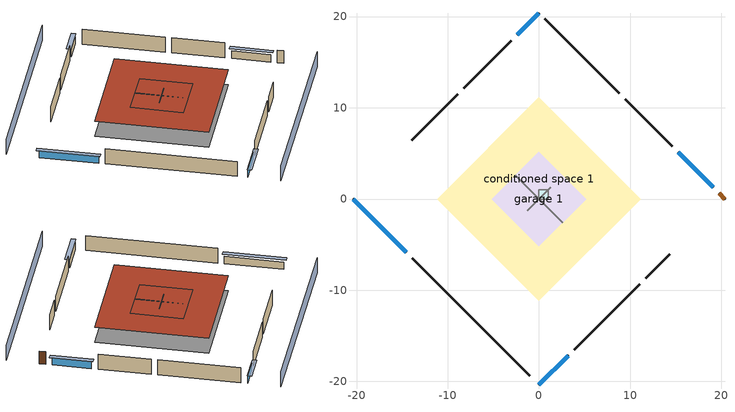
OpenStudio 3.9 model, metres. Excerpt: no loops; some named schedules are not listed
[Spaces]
garage 1
 floor foundation (Slab1 construction): -5.17,0 0,5.17 5.17,0 0,-5.17 z0
 wall outside (Wall1 construction): -3.06,17.33 -8.23,12.16 z0:2.44
 wall outside (Wall2 construction): 14.62,5.77 9.44,10.94 z0:2.44
 wall outside (Wall9 construction): 11.72,-8.67 14.3,-6.08 z0:2.44
 wall to conditioned space 1 (Wall5 construction Reversed): -2.59,2.59 2.59,-2.59 z0:2.44
 wall to conditioned space 1 (Wall6 construction Reversed): -1.29,-1.29 1.29,1.29 z0:2.44
 roof outside (Roof1 construction): 0,5.17 -5.17,0 0,-5.17 5.17,0 z2.44
conditioned space 1
 floor foundation (Slab2 construction): -11.15,0 0,11.15 11.15,0 0,-11.15 z0
 wall outside (Wall3 construction): -13.92,-6.47 -1,-19.38 z0:2.44
 wall outside (Wall4 construction): -8.89,11.5 -13.94,6.45 z0:2.44
 wall outside (Wall7 construction): 8.79,11.6 0.66,19.73 z0:2.44
 wall outside (Wall8 construction): 3.89,-16.5 11.06,-9.33 z0:2.44
 wall outside (AdiabaticWallConstruction): -20.39,0 -14.57,-5.81 / 0,-20.39 3.23,-17.15 z0:1.19; 0,20.39 -2.4,17.99 z0:1.13; 19.08,1.3 15.27,5.11 z0:1.22
 wall outside (AdiabaticWallConstruction 1): 20.39,0 19.74,0.65 z0:2.03
 window (WindowConstruction): -20.39,0 -14.57,-5.81 z0:1.19
 window (WindowConstruction 1): 0,20.39 -2.4,17.99 z0:1.13
 window (WindowConstruction 2): 19.08,1.3 15.27,5.11 z0:1.22
 window (WindowConstruction 3): 0,-20.39 3.23,-17.15 z0:1.19
 door (Door): 20.39,0 19.74,0.65 z0:2.03
 roof outside (Roof2 construction): 0,11.15 -11.15,0 0,-11.15 11.15,0 z2.44
furnace airloop ret air space
 floor adiabatic (AdiabaticConst): 0,0 0,1 1,1 1,0 z0
 wall adiabatic (AdiabaticConst): 0,1 0,0 1,0 1,1 0,1 z0:1
 ceiling adiabatic (AdiabaticConst): 1,0 1,1 0,1 0,0 z1
shading: 3.23,-23.62 23.62,-3.23 / -3.23,23.62 -23.62,3.23 z0:2.44; -14.36,-6.03 -20.6,0.22 -21.03,-0.22 -14.79,-6.46 z1.49; -2.62,17.77 0.22,20.6 -0.22,21.03 -3.05,18.2 z1.43; 15.06,5.33 19.3,1.09 19.73,1.52 15.49,5.76 z1.52; 3.45,-16.94 -0.22,-20.6 0.22,-21.03 3.88,-17.37 z1.49
[Site]
Portland Intl Arpt_OR: Latitude {deg}=45.59; Longitude {deg}=-122.6; Time Zone {hr}=-8; Elevation {m}=33; Terrain=Suburbs; Keep Site Location Information=Yes
[Site:GroundTemperature:Shallow]
10.2558, 8.96328, 8.85977, 9.47314, 11.9355, 14.3863, 16.5111, 17.8571, 17.9714, 16.8767, 14.8061, 12.4304
[Site:WaterMainsTemperature]
Calculation Method=Schedule; Temperature Schedule=mains temperature schedule
[Building]
Building 1
[Material] Roughness=Rough
Name | Thickness {m} | Conductivity {W/m-K} | Density {kg/m3} | Specific Heat {J/kg-K} | Thermal Absorptance | Solar Absorptance | Visible Absorptance
asphalt or fiberglass shingles | 0.00635 | 0.162714 | 1121.4 | 1465.45 | 0.9 | 0.85 | 0.85
roof rigid ins | 0.00254769 | 0.029427 | 32.04 | 1214.23 | 0.9 | 0.7 | 0.7
osb sheathing 0.5 in. | 0.0127 | 0.115458 | 512.64 | 1214.23 | 0.9 | 0.6 | 0.6
roof rigid ins 1 | 0.103632 | 0.029427 | 32.04 | 1214.23 | 0.9 | 0.7 | 0.7
osb sheathing 0.75 in. | 0.01905 | 0.115458 | 512.64 | 1214.23 | 0.9 | 0.7 | 0.7
roof stud and cavity | 0.2032 | 0.0828465 | 78.34581 | 1123.46 | 0.9 | 0.7 | 0.7
gypsum board | 0.0127 | 0.160291 | 801 | 837.4 | 0.9 | 0.6 | 0.6
wood siding | 0.0254 | 0.102417 | 544.68 | 1172.36 | 0.9 | 0.85 | 0.85
osb sheathing 0.5 in. 1 | 0.0127 | 0.115458 | 512.64 | 1214.23 | 0.9 | 0.7 | 0.7
wall stud and cavity | 0.1397 | 0.727959 | 139.0536 | 1170.24 | 0.9 | 0.6 | 0.6
wall stud and cavity 1 | 0.1397 | 0.550994 | 139.0536 | 1170.24 | 0.9 | 0.7 | 0.7
osb sheathing 0.5 in. 2; osb sheathing 0.5 in. 3 | 0.0127 | 0.115458 | 512.64 | 1214.23
wall stud and cavity 2 | 0.1397 | 0.335416 | 139.0536 | 1170.24 | 0.9 | 0.7 | 0.7
concrete 4.0 in. | 0.1016 | 1.803125 | 2242.8 | 837.4 | 0.9 | 0.7 | 0.7
floor covering | 0.0127 | 0.0450781 | 54.468 | 1339.84 | 0.9 | 0.9 | 0.9
wood siding 1; wood siding 2 | 0.0254 | 0.102417 | 544.68 | 1172.36
wall rigid ins | 0.512978 | 0.029427 | 32.04 | 1214.23 | 0.9 | 0.7 | 0.7
wall stud and cavity 3 | 0.0889 | 0.380278 | 52.3479 | 1209.89 | 0.9 | 0.7 | 0.7
door material | 0.04445 | 0.0612267 | 512.64 | 1214.23 | 0.9 | 0.7 | 0.7
wall stud and cavity 4 | 0.0889 | 0.391764 | 83.0341 | 1211.67 | 0.9 | 0.7 | 0.7
furniture material conditioned space 1; furniture material garage 1 | 0.1524 | 0.115458 | 640.8 | 1214.23 | 0.9 | 0.6 | 0.6
[Construction]
Roof1 construction: asphalt or fiberglass shingles, roof rigid ins, osb sheathing 0.5 in.
Roof2 construction: asphalt or fiberglass shingles, roof rigid ins 1, osb sheathing 0.75 in., roof stud and cavity, gypsum board
Wall1 construction; Wall2 construction: wood siding, osb sheathing 0.5 in. 1, wall stud and cavity
Wall3 construction; Wall4 construction: wood siding, osb sheathing 0.5 in. 1, wall stud and cavity 1, gypsum board
Wall5 construction Reversed: gypsum board, wall stud and cavity 2, osb sheathing 0.5 in. 2
Wall6 construction Reversed: gypsum board, wall stud and cavity 2, osb sheathing 0.5 in. 3
Wall7 construction; Wall8 construction: wood siding, osb sheathing 0.5 in. 3, wall stud and cavity 1, gypsum board
Wall9 construction: wood siding, osb sheathing 0.5 in. 3, wall stud and cavity
Slab1 construction: concrete 4.0 in.
Slab2 construction: concrete 4.0 in., floor covering
WindowConstruction; WindowConstruction 1; WindowConstruction 2; WindowConstruction 3: WindowMaterial
AdiabaticWallConstruction: wood siding 1, wall rigid ins, wall stud and cavity 3, gypsum board
Door: door material
AdiabaticWallConstruction 1: wood siding 2, wall rigid ins, wall stud and cavity 3, gypsum board
PartitionWallConstruction: gypsum board, wall stud and cavity 4, gypsum board
furniture construction conditioned space 1: furniture material conditioned space 1
furniture construction garage 1: furniture material garage 1
AdiabaticConst: Adiabatic
[WindowMaterial:SimpleGlazingSystem]
WindowMaterial: U-Factor {W/m2-K}=2.66866; Solar Heat Gain Coefficient=0.54
[Material:NoMass]
Adiabatic: Roughness=Rough; Thermal Resistance {m2-K/W}=176.1
[ThermalZone] Multiplier=1; Use Ideal Air Loads=No
Name | Volume {m3} | Thermostat
conditioned space | 606.66 | conditioned space temperature setpoint
garage | 130.484
furnace airloop ret air zone | 1
[Sizing:Zone] Zone Cooling Design Supply Air Temperature Input Method=SupplyAirTemperature; Zone Cooling Design Supply Air Temperature {C}=14; Zone Cooling Design Supply Air Temperature Difference {deltaC}=11.11; Zone Heating Design Supply Air Temperature Input Method=SupplyAirTemperature; Zone Heating Design Supply Air Temperature {C}=40; Zone Heating Design Supply Air Temperature Difference {deltaC}=11.11; Zone Cooling Design Supply Air Humidity Ratio {kg-H2O/kg-air}=0.0085; Zone Heating Design Supply Air Humidity Ratio {kg-H2O/kg-air}=0.008; Cooling Design Air Flow Method=DesignDay; Heating Design Air Flow Method=DesignDay; Account for Dedicated Outdoor Air System=No; Dedicated Outdoor Air System Control Strategy=NeutralSupplyAir; Dedicated Outdoor Air Low Setpoint Temperature for Design {C}=autosize; Dedicated Outdoor Air High Setpoint Temperature for Design {C}=autosize; Zone Load Sizing Method=Sensible Load Only No Latent Load; Zone Latent Cooling Design Supply Air Humidity Ratio Input Method=HumidityRatioDifference; Zone Cooling Design Supply Air Humidity Ratio Difference {kgWater/kgDryAir}=0.005; Zone Latent Heating Design Supply Air Humidity Ratio Input Method=HumidityRatioDifference; Zone Humidification Design Supply Air Humidity Ratio Difference {kgWater/kgDryAir}=0.005; Sizing Option=Coincident
garage; furnace airloop ret air zone
[Space]
Name | Thermal Zone | Volume {m3}
conditioned space 1 | conditioned space | 606.66
garage 1 | garage | 130.484
furnace airloop ret air space | furnace airloop ret air zone
[ThermostatSetpoint:DualSetpoint]
conditioned space temperature setpoint: Heating Setpoint Temperature Schedule=heating setpoint; Cooling Setpoint Temperature Schedule=cooling setpoint; Temperature Difference Between Cutout And Setpoint {deltaC}=0
[Foundation:Kiva] Wall Height Above Grade {m}=0.1016; Wall Depth Below Slab {m}=0.2032
Name | Initial Indoor Air Temperature {C}
Foundation Kiva 1 | 13.4258
Foundation Kiva 2 | 17.7778
[Foundation:Kiva:Settings]
Soil Conductivity {W/m-K}=1.9041; Soil Density {kg/m3}=1842.3; Soil Specific Heat {J/kg-K}=418.7; Ground Solar Absorptivity=0.9; Ground Thermal Absorptivity=0.9; Ground Surface Roughness {m}=0.03; Far-Field Width {m}=40; Deep-Ground Boundary Condition=ZeroFlux; Deep-Ground Depth {m}=40; Minimum Cell Dimension {m}=0.2; Maximum Cell Growth Coefficient=3; Simulation Timestep=Timestep
[SurfaceProperty:ExposedFoundationPerimeter] Exposed Perimeter Calculation Method=TotalExposedPerimeter
Name | Total Exposed Perimeter {m}
Slab1 | 18.288
Slab2 | 58.30824
[SurfaceProperty:IncidentSolarMultiplier] Incident Solar Multiplier=1; Incident Solar Multiplier Schedule=trans schedule winter=0.85 summer=0.7
Window1; Window2; Window3; Window4
[InternalMass:Definition] Design Level Calculation Method=SurfaceArea
Name | Construction | Surface Area {m2}
partition wall mass | PartitionWallConstruction | 248.794
furniture mass conditioned space 1 | furniture construction conditioned space 1 | 99.51774
furniture mass garage 1 | furniture construction garage 1 | 5.35122
[InternalMass] Multiplier=1
Name | Internal Mass Definition | Space or SpaceType
partition wall mass | partition wall mass | conditioned space 1
furniture mass conditioned space 1 | furniture mass conditioned space 1 | conditioned space 1
furniture mass garage 1 | furniture mass garage 1 | garage 1
[EnergyManagementSystem:Sensor]
Name | Output Variable or Output Meter Index Key | Output Variable or Output Meter
water_heater_T_set | water heater setpoint | Schedule Value
out_pb_s |  | Site Outdoor Air Barometric Pressure
out_wt_s |  | Site Outdoor Air Humidity Ratio
site_vw_s |  | Site Wind Speed
cool_season | cooling season schedule | Schedule Value
furnace_airloop_AH_MFR_s | Node 5 | System Node Mass Flow Rate
furnace_airloop_AH_VFR_s | Node 5 | System Node Current Density Volume Flow Rate
furnace_airloop_AH_Tout_s | Node 5 | System Node Temperature
furnace_airloop_AH_Wout_s | Node 5 | System Node Humidity Ratio
furnace_airloop_RA_T_s | Node 8 | System Node Temperature
furnace_airloop_Ra_W_s | Node 8 | System Node Humidity Ratio
furnace_airloop_0_DZ_T_s | garage | Zone Air Temperature
furnace_airloop_0_DZ_W_s | garage | Zone Mean Air Humidity Ratio
natural_vent_s | natural vent schedule | Schedule Value
htg_sp_s | heating setpoint | Schedule Value
clg_sp_s | cooling setpoint | Schedule Value
mech_vent_range_fan_0_sch_s | mech vent range fan 0 schedule | Schedule Value
mech_vent_bath_fan_0_sch_s | mech vent bath fan 0 schedule | Schedule Value
clothes_dryer_exhaust_0_sch_s | clothes_dryer | Schedule Value
htg_load_cond |  | Heating:EnergyTransfer:Zone:CONDITIONED SPACE
clg_load_cond |  | Cooling:EnergyTransfer:Zone:CONDITIONED SPACE
htg_load_duct |  | Heating:EnergyTransfer:Zone:FURNACE AIRLOOP RET AIR ZONE
clg_load_duct |  | Cooling:EnergyTransfer:Zone:FURNACE AIRLOOP RET AIR ZONE
s_conv | Roof2 | Surface Inside Face Convection Heat Gain Energy
s_ig | Roof2 | Surface Inside Face Internal Gains Radiation Heat Gain Energy
s_sol | Roof2 | Surface Inside Face Solar Radiation Heat Gain Energy
s_lgt | Roof2 | Surface Inside Face Lights Radiation Heat Gain Energy
s_surf | Roof2 | Surface Inside Face Net Surface Thermal Radiation Heat Gain Energy
s_conv_1 | Slab2 | Surface Inside Face Convection Heat Gain Energy
s_ig_1 | Slab2 | Surface Inside Face Internal Gains Radiation Heat Gain Energy
s_sol_1 | Slab2 | Surface Inside Face Solar Radiation Heat Gain Energy
s_lgt_1 | Slab2 | Surface Inside Face Lights Radiation Heat Gain Energy
s_surf_1 | Slab2 | Surface Inside Face Net Surface Thermal Radiation Heat Gain Energy
ss_sol | Door1 | Surface Inside Face Solar Radiation Heat Gain Energy
ss_lgt | Door1 | Surface Inside Face Lights Radiation Heat Gain Energy
ss_conv | Door1 | Surface Inside Face Convection Heat Gain Energy
ss_ig | Door1 | Surface Inside Face Internal Gains Radiation Heat Gain Energy
ss_surf | Door1 | Surface Inside Face Net Surface Thermal Radiation Heat Gain Energy
ss_conv_1 | Window1 | Surface Inside Face Convection Heat Gain Energy
ss_ig_1 | Window1 | Surface Inside Face Internal Gains Radiation Heat Gain Energy
ss_surf_1 | Window1 | Surface Inside Face Net Surface Thermal Radiation Heat Gain Energy
ss_trans_in | Window1 | Surface Window Transmitted Solar Radiation Rate
ss_back_out | Window1 | Surface Window Shortwave from Zone Back Out Window Heat Transfer Rate
ss_trans_out | Window1 | Surface Inside Face Initial Transmitted Diffuse Transmitted Out Window Solar Radiation Rate
ss_conv_2 | Window2 | Surface Inside Face Convection Heat Gain Energy
ss_ig_2 | Window2 | Surface Inside Face Internal Gains Radiation Heat Gain Energy
ss_surf_2 | Window2 | Surface Inside Face Net Surface Thermal Radiation Heat Gain Energy
ss_trans_in_1 | Window2 | Surface Window Transmitted Solar Radiation Rate
ss_back_out_1 | Window2 | Surface Window Shortwave from Zone Back Out Window Heat Transfer Rate
ss_trans_out_1 | Window2 | Surface Inside Face Initial Transmitted Diffuse Transmitted Out Window Solar Radiation Rate
ss_conv_3 | Window3 | Surface Inside Face Convection Heat Gain Energy
ss_ig_3 | Window3 | Surface Inside Face Internal Gains Radiation Heat Gain Energy
ss_surf_3 | Window3 | Surface Inside Face Net Surface Thermal Radiation Heat Gain Energy
ss_trans_in_2 | Window3 | Surface Window Transmitted Solar Radiation Rate
ss_back_out_2 | Window3 | Surface Window Shortwave from Zone Back Out Window Heat Transfer Rate
ss_trans_out_2 | Window3 | Surface Inside Face Initial Transmitted Diffuse Transmitted Out Window Solar Radiation Rate
ss_conv_4 | Window4 | Surface Inside Face Convection Heat Gain Energy
ss_ig_4 | Window4 | Surface Inside Face Internal Gains Radiation Heat Gain Energy
ss_surf_4 | Window4 | Surface Inside Face Net Surface Thermal Radiation Heat Gain Energy
ss_trans_in_3 | Window4 | Surface Window Transmitted Solar Radiation Rate
ss_back_out_3 | Window4 | Surface Window Shortwave from Zone Back Out Window Heat Transfer Rate
ss_trans_out_3 | Window4 | Surface Inside Face Initial Transmitted Diffuse Transmitted Out Window Solar Radiation Rate
s_conv_2 | Wall3 | Surface Inside Face Convection Heat Gain Energy
s_ig_2 | Wall3 | Surface Inside Face Internal Gains Radiation Heat Gain Energy
s_sol_2 | Wall3 | Surface Inside Face Solar Radiation Heat Gain Energy
s_lgt_2 | Wall3 | Surface Inside Face Lights Radiation Heat Gain Energy
s_surf_2 | Wall3 | Surface Inside Face Net Surface Thermal Radiation Heat Gain Energy
s_conv_3 | Wall4 | Surface Inside Face Convection Heat Gain Energy
s_ig_3 | Wall4 | Surface Inside Face Internal Gains Radiation Heat Gain Energy
s_sol_3 | Wall4 | Surface Inside Face Solar Radiation Heat Gain Energy
s_lgt_3 | Wall4 | Surface Inside Face Lights Radiation Heat Gain Energy
s_surf_3 | Wall4 | Surface Inside Face Net Surface Thermal Radiation Heat Gain Energy
s_conv_4 | Wall5 | Surface Inside Face Convection Heat Gain Energy
s_ig_4 | Wall5 | Surface Inside Face Internal Gains Radiation Heat Gain Energy
s_sol_4 | Wall5 | Surface Inside Face Solar Radiation Heat Gain Energy
s_lgt_4 | Wall5 | Surface Inside Face Lights Radiation Heat Gain Energy
s_surf_4 | Wall5 | Surface Inside Face Net Surface Thermal Radiation Heat Gain Energy
s_conv_5 | Wall6 | Surface Inside Face Convection Heat Gain Energy
s_ig_5 | Wall6 | Surface Inside Face Internal Gains Radiation Heat Gain Energy
s_sol_5 | Wall6 | Surface Inside Face Solar Radiation Heat Gain Energy
s_lgt_5 | Wall6 | Surface Inside Face Lights Radiation Heat Gain Energy
s_surf_5 | Wall6 | Surface Inside Face Net Surface Thermal Radiation Heat Gain Energy
s_conv_6 | Wall7 | Surface Inside Face Convection Heat Gain Energy
s_ig_6 | Wall7 | Surface Inside Face Internal Gains Radiation Heat Gain Energy
s_sol_6 | Wall7 | Surface Inside Face Solar Radiation Heat Gain Energy
s_lgt_6 | Wall7 | Surface Inside Face Lights Radiation Heat Gain Energy
s_surf_6 | Wall7 | Surface Inside Face Net Surface Thermal Radiation Heat Gain Energy
s_conv_7 | Wall8 | Surface Inside Face Convection Heat Gain Energy
s_ig_7 | Wall8 | Surface Inside Face Internal Gains Radiation Heat Gain Energy
s_sol_7 | Wall8 | Surface Inside Face Solar Radiation Heat Gain Energy
s_lgt_7 | Wall8 | Surface Inside Face Lights Radiation Heat Gain Energy
s_surf_7 | Wall8 | Surface Inside Face Net Surface Thermal Radiation Heat Gain Energy
im_conv | furniture mass conditioned space 1 | Surface Inside Face Convection Heat Gain Energy
im_ig | furniture mass conditioned space 1 | Surface Inside Face Internal Gains Radiation Heat Gain Energy
im_sol | furniture mass conditioned space 1 | Surface Inside Face Solar Radiation Heat Gain Energy
im_lgt | furniture mass conditioned space 1 | Surface Inside Face Lights Radiation Heat Gain Energy
im_surf | furniture mass conditioned space 1 | Surface Inside Face Net Surface Thermal Radiation Heat Gain Energy
im_conv_1 | partition wall mass | Surface Inside Face Convection Heat Gain Energy
im_ig_1 | partition wall mass | Surface Inside Face Internal Gains Radiation Heat Gain Energy
im_sol_1 | partition wall mass | Surface Inside Face Solar Radiation Heat Gain Energy
im_lgt_1 | partition wall mass | Surface Inside Face Lights Radiation Heat Gain Energy
im_surf_1 | partition wall mass | Surface Inside Face Net Surface Thermal Radiation Heat Gain Energy
airflow_gain | infil flow | Infiltration Sensible Heat Gain Energy
airflow_loss | infil flow | Infiltration Sensible Heat Loss Energy
airflow_gain_1 | natural vent flow | Infiltration Sensible Heat Gain Energy
airflow_loss_1 | natural vent flow | Infiltration Sensible Heat Loss Energy
airflow_gain_2 | whole house fan flow | Infiltration Sensible Heat Gain Energy
airflow_loss_2 | whole house fan flow | Infiltration Sensible Heat Loss Energy
mv_conv | mech vent bath fan 0 | Electric Equipment Convective Heating Energy
mv_rad | mech vent bath fan 0 | Electric Equipment Radiant Heating Energy
mv_conv_1 | mech vent house fan | Electric Equipment Convective Heating Energy
mv_rad_1 | mech vent house fan | Electric Equipment Radiant Heating Energy
mv_conv_2 | mech vent house fan cfis | Electric Equipment Convective Heating Energy
mv_rad_2 | mech vent house fan cfis | Electric Equipment Radiant Heating Energy
mv_conv_3 | mech vent range fan 0 | Electric Equipment Convective Heating Energy
mv_rad_3 | mech vent range fan 0 | Electric Equipment Radiant Heating Energy
mv_conv_4 | mech vent house fan latent load | Other Equipment Convective Heating Energy
mv_rad_4 | mech vent house fan latent load | Other Equipment Radiant Heating Energy
mv_conv_5 | mech vent house fan sensible load | Other Equipment Convective Heating Energy
mv_rad_5 | mech vent house fan sensible load | Other Equipment Radiant Heating Energy
ducts_conv | furnace airloop_0 RetCondToRP | Other Equipment Convective Heating Energy
ducts_rad | furnace airloop_0 RetCondToRP | Other Equipment Radiant Heating Energy
ducts_conv_1 | furnace airloop_0 RetLatLkToRP | Other Equipment Convective Heating Energy
ducts_rad_1 | furnace airloop_0 RetLatLkToRP | Other Equipment Radiant Heating Energy
ducts_conv_2 | furnace airloop_0 RetSensLkToRP | Other Equipment Convective Heating Energy
ducts_rad_2 | furnace airloop_0 RetSensLkToRP | Other Equipment Radiant Heating Energy
ducts_conv_3 | furnace airloop_0 SupCondToLv | Other Equipment Convective Heating Energy
ducts_rad_3 | furnace airloop_0 SupCondToLv | Other Equipment Radiant Heating Energy
ducts_conv_4 | furnace airloop_0 SupLatLkToCond | Other Equipment Convective Heating Energy
ducts_rad_4 | furnace airloop_0 SupLatLkToCond | Other Equipment Radiant Heating Energy
[OtherEquipment:Definition] Design Level Calculation Method=EquipmentLevel
Name | Design Level {W} | Fraction Latent | Fraction Radiant | Fraction Lost
water heater sens; furnace airloop_0 SupSensLkToCond; furnace airloop_0 SupCondToLv; furnace airloop_0 RetCondToRP; furnace airloop_0 RetSensLkToRP; furnace airloop_0 SupCondToDZ; furnace airloop_0 RetCondToDZ; furnace airloop_0 SupSensLkToDZ; mech vent house fan sensible load | 0 | 0 | 0 | 0
water heater lat; furnace airloop_0 SupLatLkToCond; furnace airloop_0 RetLatLkToRP; furnace airloop_0 SupLatLkToDZ; mech vent house fan latent load | 0 | 1 | 0 | 0
water heater energy adjustment1 | 0.01 | 0 | 0 | 1
clothes dryer 2 | 0 | 0.015 | 0.081 | 0.85
cooking range 2 | 0 | 0.08 | 0.432 | 0.2
general water use sensible | -79.8895 | 0 | 0.6 | 0
general water use latent | 81.0615 | 1 | 0 | 0
[OtherEquipment]
Name | Other Equipment Definition | Space or SpaceType | Schedule | Fuel Type
water heater sens | water heater sens | conditioned space 1 | Always On Discrete
water heater lat | water heater lat | conditioned space 1 | Always On Discrete
water heater energy adjustment1 | water heater energy adjustment1 | conditioned space 1 | Always On Discrete | Electricity
clothes dryer 1 | clothes dryer 2 | conditioned space 1 | clothes_dryer | Electricity
cooking range 1 | cooking range 2 | conditioned space 1 | cooking_range | Electricity
general water use sensible | general water use sensible | conditioned space 1 | general water use schedule
general water use latent | general water use latent | conditioned space 1 | general water use schedule
furnace airloop_0 SupSensLkToCond | furnace airloop_0 SupSensLkToCond | conditioned space 1 | Always On Discrete
furnace airloop_0 SupLatLkToCond | furnace airloop_0 SupLatLkToCond | conditioned space 1 | Always On Discrete
furnace airloop_0 SupCondToLv | furnace airloop_0 SupCondToLv | conditioned space 1 | Always On Discrete
furnace airloop_0 RetCondToRP | furnace airloop_0 RetCondToRP | furnace airloop ret air space | Always On Discrete
furnace airloop_0 RetSensLkToRP | furnace airloop_0 RetSensLkToRP | furnace airloop ret air space | Always On Discrete
furnace airloop_0 RetLatLkToRP | furnace airloop_0 RetLatLkToRP | furnace airloop ret air space | Always On Discrete
furnace airloop_0 SupCondToDZ | furnace airloop_0 SupCondToDZ | garage 1 | Always On Discrete
furnace airloop_0 RetCondToDZ | furnace airloop_0 RetCondToDZ | garage 1 | Always On Discrete
furnace airloop_0 SupSensLkToDZ | furnace airloop_0 SupSensLkToDZ | garage 1 | Always On Discrete
furnace airloop_0 SupLatLkToDZ | furnace airloop_0 SupLatLkToDZ | garage 1 | Always On Discrete
mech vent house fan sensible load | mech vent house fan sensible load | conditioned space 1 | Always On Discrete
mech vent house fan latent load | mech vent house fan latent load | conditioned space 1 | Always On Discrete
[ElectricEquipment:Definition] Design Level Calculation Method=EquipmentLevel
Name | Design Level {W} | Fraction Latent | Fraction Radiant | Fraction Lost
clothes washer | 419.604 | 0.03 | 0.162 | 0.7
clothes dryer | 8205 | 0.015 | 0.081 | 0.85
dishwasher | 465.934 | 0.3 | 0.18 | 0.4
fridge | 46.9578 | 0 | 0.6 | 0
freezer | 194.914 | 0 | 0.6 | 0
cooking range | 1471.09 | 0.08 | 0.432 | 0.2
misc tv | 357.935 | 0 | 0.6 | 0
misc plug loads | 236.581 | 0.021 | 0.558 | 0.049
whole house fan; mech vent house fan | 0 | 0 | 0 | 1
mech vent house fan cfis | 0 | 0 | 0 | 0
mech vent range fan 0; mech vent bath fan 0 | 30 | 0 | 0 | 1
[ElectricEquipment]
Name | Electric Equipment Definition | Space or SpaceType | Schedule
clothes washer | clothes washer | conditioned space 1 | clothes_washer
clothes dryer | clothes dryer | conditioned space 1 | clothes_dryer
dishwasher | dishwasher | conditioned space 1 | dishwasher
fridge | fridge | conditioned space 1 | fridge schedule
freezer | freezer | garage 1 | freezer schedule
cooking range | cooking range | conditioned space 1 | cooking_range
misc tv | misc tv | conditioned space 1 | plug_loads_tv
misc plug loads | misc plug loads | conditioned space 1 | plug_loads_other
whole house fan | whole house fan | conditioned space 1 | Always On Discrete
mech vent house fan | mech vent house fan | conditioned space 1 | mech vent house fan schedule
mech vent house fan cfis | mech vent house fan cfis | conditioned space 1 | mech vent house fan cfis schedule
mech vent range fan 0 | mech vent range fan 0 | conditioned space 1 | mech vent range fan 0 schedule
mech vent bath fan 0 | mech vent bath fan 0 | conditioned space 1 | mech vent bath fan 0 schedule
[WaterUse:Equipment:Definition]
Name | Peak Flow Rate {m3/s}
clothes washer | 1.05391e-05
dishwasher | 4.43191e-06
[Lights:Definition] Design Level Calculation Method=LightingLevel; Fraction Radiant=0.6; Fraction Visible=0.2; Return Air Fraction=0
Name | Lighting Level {W}
interior lighting | 404.746
garage lighting | 9.90656
[Lights] Fraction Replaceable=1
Name | Lights Definition | Space or SpaceType | Schedule
interior lighting | interior lighting | conditioned space 1 | lighting_interior
garage lighting | garage lighting | garage 1 | lighting_garage
[Exterior:Lights:Definition]
exterior lighting: Design Level {W}=8.97151
[Exterior:Lights]
exterior lighting: Exterior Lights Definition=exterior lighting; Schedule=exterior lighting schedule
[People:Definition]
occupants: Number of People Calculation Method=People; Number of People {people}=4; Fraction Radiant=0.314171; Sensible Heat Fraction=0.56303; Carbon Dioxide Generation Rate {m3/s-W}=0; Enable ASHRAE 55 Comfort Warnings=No; Mean Radiant Temperature Calculation Type=EnclosureAveraged
[People]
occupants: People Definition=occupants; Space or SpaceType=conditioned space 1; Number of People Schedule=occupants; Activity Level Schedule=occupants activity schedule; Multiplier=1
[ZoneMixing] Schedule=Always On Continuous; Design Flow Rate Calculation Method=Flow/Zone; Design Flow Rate {m3/s}=0
Name | Zone or Space | Source Zone or Space
furnace airloop_0 ZoneMixDZToCond mix | conditioned space | garage
furnace airloop_0 ZoneMixCondToDZ mix | garage | conditioned space
[SpaceInfiltration:DesignFlowRate] Schedule=Always On Discrete; Design Flow Rate Calculation Method=Flow/Space; Design Flow Rate {m3/s}=0
Name | Space or SpaceType
natural vent flow; whole house fan flow; infil flow | conditioned space 1
garage 1 duct leakage imbalance infil flow | garage 1
[SpaceInfiltration:EffectiveLeakageArea]
infil garage 1: Space or SpaceType=garage 1; Schedule=Always On Discrete; Effective Air Leakage Area {cm2}=815.51; Stack Coefficient=0.000129147; Wind Coefficient=4.38083e-05
